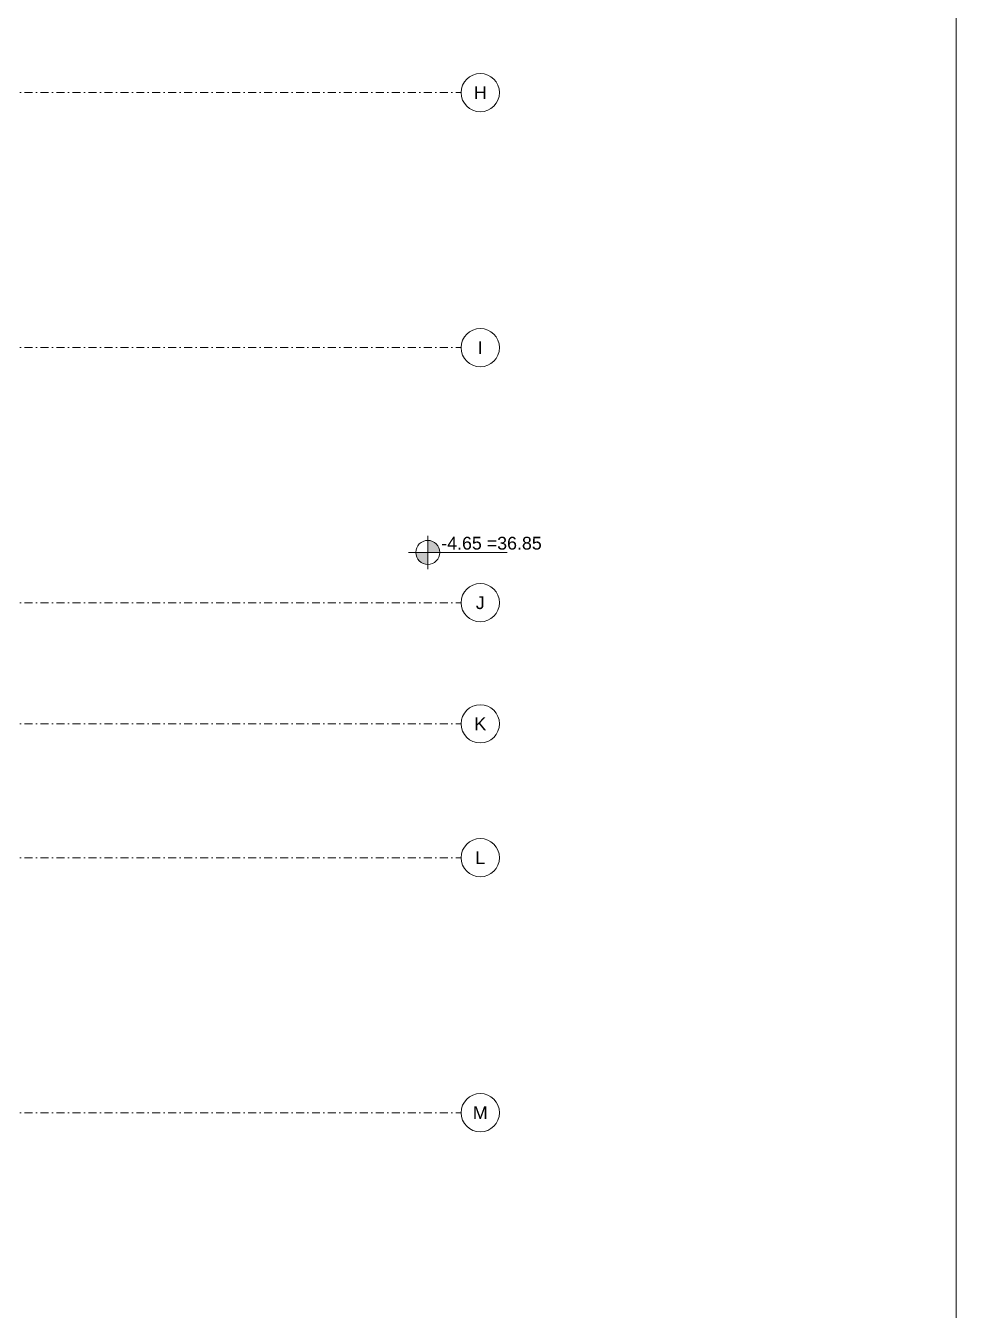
# Model space of a CAD drawing. Header units: metres. Extents: x -17822 to 152406, y -4219 to 19791.
# Drawn here: x 69080 to 72000, y 220 to 4250 of the extents above; entities that cross this region are included whole.
import ezdxf
from ezdxf.enums import TextEntityAlignment as Align

# ---------------------------------------------------------------- set-up
doc = ezdxf.new("R2010")
doc.units = ezdxf.units.M
doc.header["$LTSCALE"] = 100
doc.header["$MEASUREMENT"] = 0
doc.linetypes.add('DASHDOT2', pattern=[0.5, 0.25, -0.125, 0, -0.125])
doc.layers.get('0').update_dxf_attribs({"color": 9, "lineweight": 9})
doc.layers.add('21', color=9, linetype='Continuous', lineweight=9)
doc.layers.add('24', color=9, linetype='DASHDOT2', lineweight=9)
doc.styles.add('Arial', font='arial.ttf', dxfattribs={"height": 2.5})
doc.styles.add('MuuM_TEXT-ITALIC', font='ARIALNI.TTF')

# ---------------------------------------------------------------- blocks, each defined once
blk = doc.blocks.new('0_elevationtarget-p-bk')
h = blk.add_hatch(color=250)
h.paths.add_polyline_path([(1.88, 0, 0.414214), (0, 1.88), (0, 0)])
h.paths.add_polyline_path([(0, 0), (-1.88, 0, 0.414214), (0, -1.88)])
blk.add_line((0, -2.62), (0, 2.62))
blk.add_lwpolyline([(12.45, 0), (-3, 0)])
blk.add_circle((0, 0), 1.88)
at = {"style": 'Arial'}
blk.add_attdef('BITMISKOT', text='', height=2, dxfattribs=at).set_placement((4.5, 0), align=Align.BOTTOM_LEFT)
at = {"style": 'MuuM_TEXT-ITALIC'}
blk.add_attdef('FINISHINGFLOORLEVEL', text='', height=2, dxfattribs=at).set_placement((4.5, -0.59), align=Align.TOP_LEFT)
blk = doc.blocks.new('0_aks')
at = {"linetype": 'Continuous'}
blk.add_circle((0, 0), 3, dxfattribs=at)
at = {"style": 'Arial'}
blk.add_attdef('AKS', text='', height=2, dxfattribs=at).set_placement((0, 0), align=Align.MIDDLE_CENTER)
blk = doc.blocks.new('p-akslar_yeni')
at = {"layer": '24'}
for points in [[(18840, -4535), (20861, -4535)], [(18840, -5335), (20861, -5335)], [(18840, -6135), (20861, -6135)], [(18840, -6515), (20861, -6515)], [(18840, -6935), (20861, -6935)], [(18840, -7735), (20861, -7735)]]:
    blk.add_lwpolyline(points, dxfattribs=at)
at = {"layer": '21', "xscale": 20, "yscale": 20, "zscale": 20}
for p, values in [((20921, -4535), {'AKS': 'H'}), ((20921, -5335), {'AKS': 'I'}), ((20921, -6135), {'AKS': 'J'}), ((20921, -6515), {'AKS': 'K'}), ((20921, -6935), {'AKS': 'L'}), ((20921, -7735), {'AKS': 'M'})]:
    blk.add_blockref('0_aks', p, dxfattribs=at).add_auto_attribs(values)

msp = doc.modelspace()

# ---------------------------------------------------------------- linework, layer by layer
at = {"color": 4}
msp.add_lwpolyline([(46479.28, 12281.44), (71999.52, 12281.44), (71999.52, -3898.56), (46479.28, -3898.56)], close=True, dxfattribs=at)

# ---------------------------------------------------------------- block references
at = {"layer": '21'}
ref = msp.add_blockref('0_elevationtarget-p-bk', (70341.31, 2597.7), dxfattribs=dict(at, xscale=20, yscale=20, zscale=20))
ref.add_attrib('BITMISKOT', ' -4.65 =36.85', dxfattribs={"layer": '0', "height": 40, "style": 'Arial'}).set_placement((70367.97, 2594.62), align=Align.BOTTOM_LEFT)
at = {"layer": '24'}
msp.add_blockref('p-akslar_yeni', (49585, 8575), dxfattribs=at)
msp.add_blockref('p-akslar_yeni', (49585, 8575), dxfattribs=at)

doc.saveas('drawing.dxf')
